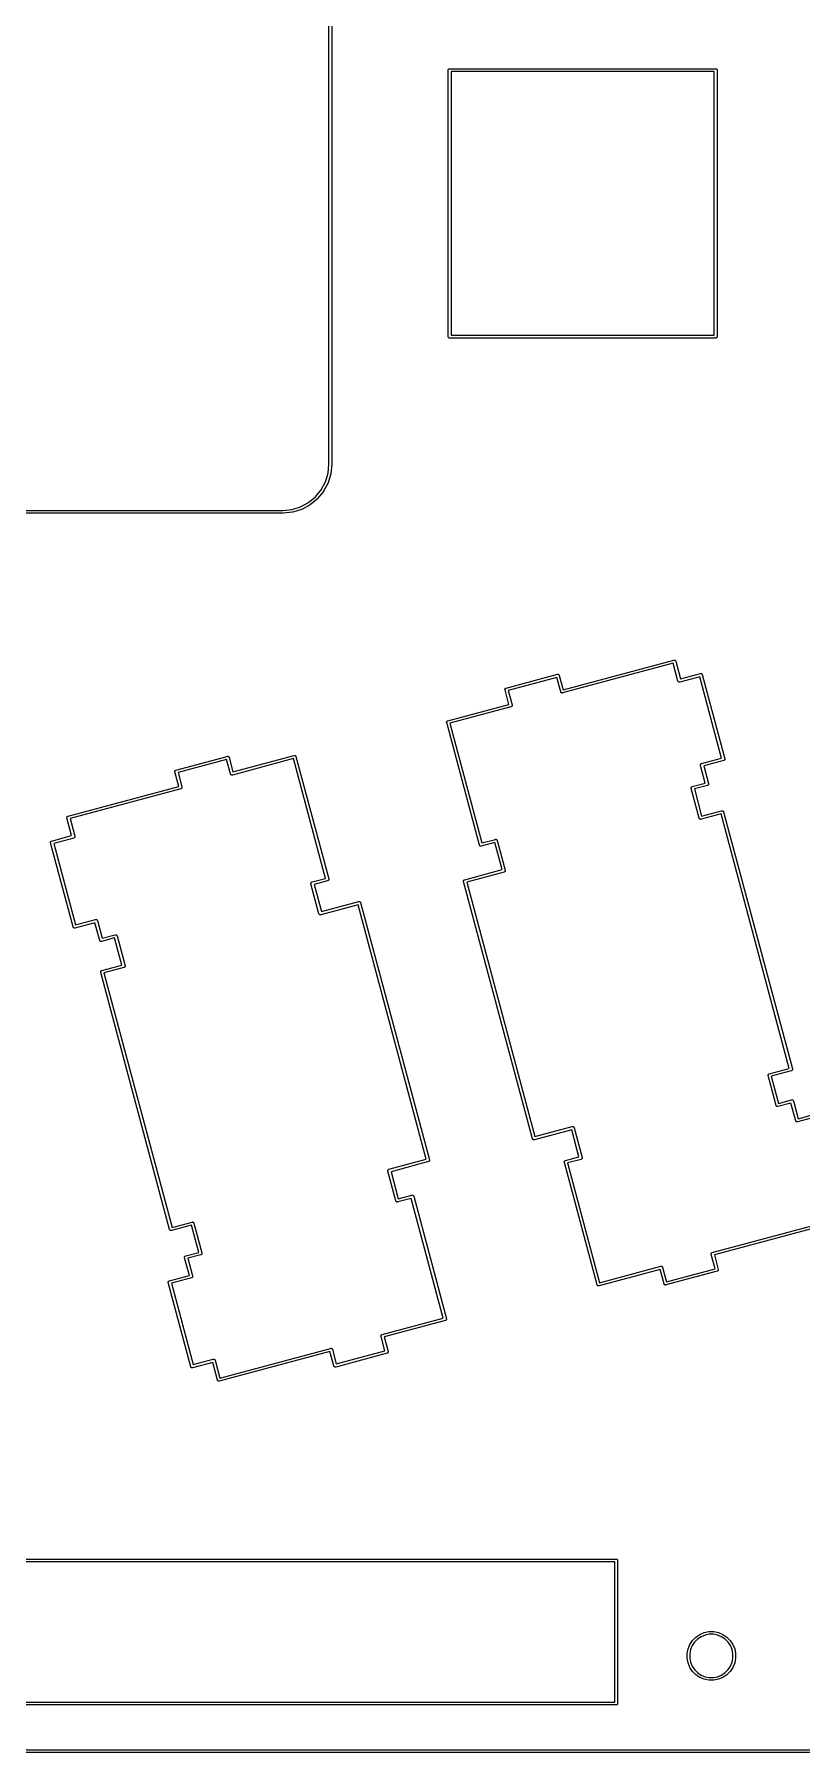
# Model space of a CAD drawing. Extents: x 22 to 393, y -205 to -25.
# Drawn here: x 207 to 247.2, y -205.1 to -115 of the extents above; entities that cross this region are included whole.
import ezdxf

# ---------------------------------------------------------------- set-up
doc = ezdxf.new("R2010")
doc.units = 0
doc.layers.add('BLACK', color=7, linetype='CONTINUOUS')

msp = doc.modelspace()

# ---------------------------------------------------------------- linework, layer by layer
at = {"layer": 'BLACK', "linetype": 'CONTINUOUS'}
for p, q in [((222.425, -137.496), (222.425, -97.5)), ((222.575, -97.6646), (222.575, -137.504)), ((228.682, -116.84), (228.684, -116.825)), ((228.683, -116.844), (228.682, -116.84)), ((228.683, -130.806), (228.683, -116.844)), ((228.684, -116.825), (228.688, -116.811)), ((228.688, -116.811), (228.695, -116.797)), ((228.695, -116.797), (228.705, -116.786)), ((228.705, -116.786), (228.716, -116.776)), ((228.716, -116.776), (228.729, -116.769)), ((228.729, -116.769), (228.744, -116.765)), ((228.744, -116.765), (228.755, -116.764)), ((228.755, -116.764), (228.759, -116.763)), ((228.759, -116.763), (228.762, -116.764)), ((228.762, -116.764), (242.725, -116.764)), ((228.835, -116.916), (228.835, -130.734)), ((242.653, -116.916), (228.835, -116.916)), ((242.653, -130.734), (242.653, -116.916)), ((242.725, -116.764), (242.729, -116.763)), ((242.729, -116.763), (242.732, -116.764)), ((242.732, -116.764), (242.744, -116.765)), ((242.744, -116.765), (242.758, -116.769)), ((242.758, -116.769), (242.771, -116.776)), ((242.771, -116.776), (242.783, -116.786)), ((242.783, -116.786), (242.792, -116.797)), ((242.792, -116.797), (242.799, -116.811)), ((242.799, -116.811), (242.804, -116.825)), ((242.804, -116.825), (242.805, -116.84)), ((242.805, -116.84), (242.805, -116.844)), ((242.805, -116.844), (242.805, -130.806)), ((228.682, -130.81), (228.683, -130.806)), ((228.684, -130.825), (228.682, -130.81)), ((228.688, -130.839), (228.684, -130.825)), ((228.695, -130.853), (228.688, -130.839)), ((228.705, -130.864), (228.695, -130.853)), ((228.716, -130.874), (228.705, -130.864)), ((228.729, -130.881), (228.716, -130.874)), ((228.744, -130.885), (228.729, -130.881)), ((228.759, -130.887), (228.744, -130.885)), ((228.762, -130.886), (228.759, -130.887)), ((242.725, -130.886), (228.762, -130.886)), ((228.835, -130.734), (242.653, -130.734)), ((242.729, -130.887), (242.725, -130.886)), ((242.732, -130.886), (242.729, -130.887)), ((242.744, -130.885), (242.732, -130.886)), ((242.758, -130.881), (242.744, -130.885)), ((242.771, -130.874), (242.758, -130.881)), ((242.783, -130.864), (242.771, -130.874)), ((242.792, -130.853), (242.783, -130.864)), ((242.799, -130.839), (242.792, -130.853)), ((242.804, -130.825), (242.799, -130.839)), ((242.805, -130.81), (242.804, -130.825)), ((242.805, -130.806), (242.805, -130.81)), ((222.378, -137.971), (222.425, -137.496)), ((222.575, -137.507), (222.527, -137.993)), ((222.575, -137.504), (222.575, -137.507)), ((222.575, -137.507), (222.575, -137.507)), ((222.02, -138.842), (222.242, -138.424)), ((222.378, -138.488), (222.149, -138.919)), ((222.242, -138.424), (222.378, -137.971)), ((222.38, -138.482), (222.378, -138.488)), ((222.383, -138.475), (222.38, -138.482)), ((222.524, -138.007), (222.383, -138.474)), ((222.383, -138.474), (222.383, -138.474)), ((222.383, -138.474), (222.383, -138.474)), ((222.383, -138.474), (222.383, -138.475)), ((222.526, -138.001), (222.524, -138.007)), ((222.527, -137.994), (222.526, -138.001)), ((222.527, -137.993), (222.527, -137.994)), ((220.94, -139.735), (221.356, -139.51)), ((221.434, -139.639), (221.004, -139.871)), ((221.356, -139.51), (221.72, -139.208)), ((221.439, -139.635), (221.434, -139.639)), ((221.445, -139.631), (221.439, -139.635)), ((221.446, -139.63), (221.445, -139.631)), ((221.822, -139.319), (221.446, -139.63)), ((221.72, -139.208), (222.02, -138.842)), ((221.827, -139.315), (221.822, -139.319)), ((221.831, -139.31), (221.827, -139.315)), ((221.832, -139.309), (221.831, -139.31)), ((222.14, -138.931), (221.832, -139.309)), ((221.832, -139.309), (221.832, -139.309)), ((221.832, -139.309), (221.832, -139.309)), ((222.144, -138.925), (222.14, -138.931)), ((222.148, -138.92), (222.144, -138.925)), ((222.149, -138.919), (222.148, -138.92)), ((222.149, -138.919), (222.149, -138.919)), ((222.149, -138.919), (222.149, -138.919)), ((220.004, -140.075), (184.996, -140.075)), ((185.004, -139.925), (220, -139.925)), ((220, -139.925), (220.013, -139.925)), ((220.018, -140.075), (220.004, -140.075)), ((220.004, -140.075), (220.004, -140.075)), ((220.013, -139.925), (220.488, -139.875)), ((220.021, -140.075), (220.018, -140.075)), ((220.024, -140.075), (220.021, -140.075)), ((220.025, -140.075), (220.024, -140.075)), ((220.511, -140.024), (220.025, -140.075)), ((220.488, -139.875), (220.94, -139.735)), ((220.517, -140.022), (220.511, -140.024)), ((220.524, -140.021), (220.517, -140.022)), ((220.525, -140.021), (220.524, -140.021)), ((220.991, -139.876), (220.525, -140.021)), ((220.525, -140.021), (220.525, -140.021)), ((220.997, -139.874), (220.991, -139.876)), ((221.004, -139.871), (220.997, -139.874)), ((221.004, -139.871), (221.004, -139.871)), ((234.719, -149.336), (240.53, -147.779)), ((240.53, -147.779), (240.533, -147.778)), ((240.533, -147.778), (240.545, -147.776)), ((240.545, -147.776), (240.548, -147.775)), ((240.548, -147.775), (240.548, -147.775)), ((240.548, -147.775), (240.563, -147.776)), ((240.563, -147.776), (240.578, -147.779)), ((240.578, -147.779), (240.591, -147.785)), ((240.591, -147.785), (240.603, -147.794)), ((231.726, -149.244), (234.418, -148.523)), ((234.418, -148.523), (234.421, -148.521)), ((234.421, -148.521), (234.433, -148.519)), ((234.433, -148.519), (234.436, -148.519)), ((234.436, -148.519), (234.436, -148.519)), ((234.436, -148.519), (234.451, -148.519)), ((234.451, -148.519), (234.466, -148.523)), ((234.466, -148.523), (234.479, -148.529)), ((234.479, -148.529), (234.492, -148.538)), ((234.492, -148.538), (234.502, -148.549)), ((234.502, -148.549), (234.51, -148.561)), ((234.51, -148.561), (234.514, -148.572)), ((234.514, -148.572), (234.514, -148.572)), ((234.514, -148.572), (234.515, -148.576)), ((234.515, -148.576), (234.516, -148.579)), ((234.516, -148.579), (234.719, -149.336)), ((240.499, -147.945), (234.688, -149.502)), ((240.748, -148.874), (240.499, -147.945)), ((240.603, -147.794), (240.614, -147.805)), ((240.614, -147.805), (240.622, -147.818)), ((240.622, -147.818), (240.626, -147.828)), ((240.626, -147.828), (240.626, -147.828)), ((240.626, -147.828), (240.627, -147.832)), ((240.627, -147.832), (240.628, -147.836)), ((240.628, -147.836), (240.876, -148.764)), ((241.897, -148.649), (240.846, -148.93)), ((240.876, -148.764), (241.928, -148.483)), ((243.041, -152.918), (241.897, -148.649)), ((241.928, -148.483), (241.931, -148.481)), ((241.931, -148.481), (241.943, -148.479)), ((241.943, -148.479), (241.946, -148.479)), ((241.946, -148.479), (241.946, -148.479)), ((241.946, -148.479), (241.961, -148.479)), ((241.961, -148.479), (241.976, -148.483)), ((241.976, -148.483), (241.989, -148.489)), ((241.989, -148.489), (242.002, -148.498)), ((242.002, -148.498), (242.012, -148.509)), ((242.012, -148.509), (242.02, -148.521)), ((242.02, -148.521), (242.024, -148.532)), ((242.024, -148.532), (242.024, -148.532)), ((242.024, -148.532), (242.025, -148.535)), ((242.025, -148.535), (242.026, -148.539)), ((242.026, -148.539), (243.207, -152.948)), ((231.666, -149.308), (231.67, -149.294)), ((231.666, -149.323), (231.666, -149.308)), ((231.668, -149.338), (231.666, -149.323)), ((231.67, -149.342), (231.668, -149.338)), ((231.67, -149.294), (231.676, -149.28)), ((231.873, -150.099), (231.67, -149.342)), ((231.676, -149.28), (231.685, -149.268)), ((231.685, -149.268), (231.696, -149.258)), ((231.696, -149.258), (231.709, -149.25)), ((231.709, -149.25), (231.719, -149.246)), ((231.719, -149.246), (231.723, -149.245)), ((231.723, -149.245), (231.726, -149.244)), ((234.387, -148.689), (231.836, -149.372)), ((231.836, -149.372), (232.039, -150.129)), ((234.59, -149.446), (234.387, -148.689)), ((234.591, -149.449), (234.59, -149.446)), ((234.592, -149.453), (234.591, -149.449)), ((234.596, -149.463), (234.592, -149.453)), ((234.592, -149.453), (234.592, -149.453)), ((234.604, -149.476), (234.596, -149.463)), ((234.614, -149.487), (234.604, -149.476)), ((234.619, -149.49), (234.614, -149.487)), ((234.626, -149.496), (234.619, -149.49)), ((234.634, -149.499), (234.626, -149.496)), ((234.64, -149.502), (234.634, -149.499)), ((234.644, -149.503), (234.64, -149.502)), ((234.655, -149.505), (234.644, -149.503)), ((234.67, -149.506), (234.655, -149.505)), ((234.681, -149.504), (234.67, -149.506)), ((234.685, -149.503), (234.681, -149.504)), ((234.681, -149.504), (234.681, -149.504)), ((234.688, -149.502), (234.685, -149.503)), ((240.749, -148.877), (240.748, -148.874)), ((240.75, -148.881), (240.749, -148.877)), ((240.754, -148.892), (240.75, -148.881)), ((240.75, -148.881), (240.75, -148.881)), ((240.762, -148.904), (240.754, -148.892)), ((240.772, -148.915), (240.762, -148.904)), ((240.784, -148.924), (240.772, -148.915)), ((240.798, -148.93), (240.784, -148.924)), ((240.813, -148.934), (240.798, -148.93)), ((240.828, -148.934), (240.813, -148.934)), ((240.842, -148.932), (240.828, -148.934)), ((240.846, -148.93), (240.842, -148.932)), ((228.662, -150.959), (231.873, -150.099)), ((231.982, -150.227), (228.772, -151.087)), ((231.986, -150.227), (231.982, -150.227)), ((231.989, -150.225), (231.986, -150.227)), ((232, -150.221), (231.989, -150.225)), ((231.989, -150.225), (231.989, -150.225)), ((232.013, -150.213), (232, -150.221)), ((232.023, -150.203), (232.013, -150.213)), ((232.032, -150.191), (232.023, -150.203)), ((232.038, -150.177), (232.032, -150.191)), ((232.042, -150.163), (232.038, -150.177)), ((232.039, -150.129), (232.04, -150.133)), ((232.04, -150.133), (232.042, -150.148)), ((232.042, -150.148), (232.042, -150.163)), ((228.602, -151.024), (228.606, -151.009)), ((228.602, -151.039), (228.602, -151.024)), ((228.604, -151.053), (228.602, -151.039)), ((228.606, -151.057), (228.604, -151.053)), ((228.606, -151.009), (228.612, -150.995)), ((230.326, -157.478), (228.606, -151.057)), ((228.612, -150.995), (228.621, -150.983)), ((228.621, -150.983), (228.632, -150.973)), ((228.632, -150.973), (228.644, -150.965)), ((228.644, -150.965), (228.655, -150.961)), ((228.655, -150.961), (228.658, -150.96)), ((228.658, -150.96), (228.662, -150.959)), ((228.772, -151.087), (230.455, -157.368)), ((214.394, -153.546), (217.085, -152.825)), ((217.055, -152.991), (214.503, -153.675)), ((217.258, -153.748), (217.055, -152.991)), ((217.085, -152.825), (217.089, -152.824)), ((217.089, -152.824), (217.101, -152.822)), ((217.101, -152.822), (217.104, -152.821)), ((217.104, -152.821), (217.104, -152.821)), ((217.104, -152.821), (217.119, -152.822)), ((217.119, -152.822), (217.133, -152.825)), ((217.133, -152.825), (217.147, -152.831)), ((217.147, -152.831), (217.159, -152.84)), ((217.159, -152.84), (217.169, -152.851)), ((217.169, -152.851), (217.177, -152.864)), ((217.177, -152.864), (217.181, -152.874)), ((217.181, -152.874), (217.181, -152.874)), ((217.181, -152.874), (217.183, -152.878)), ((217.183, -152.878), (217.183, -152.882)), ((217.183, -152.882), (217.386, -153.639)), ((220.566, -152.944), (217.355, -153.804)), ((217.386, -153.639), (220.596, -152.778)), ((222.249, -159.225), (220.566, -152.944)), ((220.596, -152.778), (220.6, -152.777)), ((220.6, -152.777), (220.612, -152.775)), ((220.612, -152.775), (220.615, -152.775)), ((220.615, -152.775), (220.615, -152.775)), ((220.615, -152.775), (220.63, -152.775)), ((220.63, -152.775), (220.644, -152.778)), ((220.644, -152.778), (220.658, -152.785)), ((220.658, -152.785), (220.67, -152.793)), ((220.67, -152.793), (220.68, -152.804)), ((220.68, -152.804), (220.688, -152.817)), ((220.688, -152.817), (220.694, -152.831)), ((220.694, -152.831), (220.694, -152.835)), ((220.694, -152.835), (222.415, -159.256)), ((241.99, -153.199), (243.041, -152.918)), ((243.151, -153.046), (242.099, -153.328)), ((243.154, -153.045), (243.151, -153.046)), ((243.158, -153.044), (243.154, -153.045)), ((243.168, -153.04), (243.158, -153.044)), ((243.158, -153.044), (243.158, -153.044)), ((243.181, -153.032), (243.168, -153.04)), ((243.192, -153.022), (243.181, -153.032)), ((243.201, -153.01), (243.192, -153.022)), ((243.207, -152.996), (243.201, -153.01)), ((243.201, -153.01), (243.201, -153.01)), ((243.207, -152.948), (243.208, -152.952)), ((243.21, -152.981), (243.207, -152.996)), ((243.208, -152.952), (243.209, -152.955)), ((243.209, -152.955), (243.209, -152.955)), ((243.209, -152.955), (243.211, -152.966)), ((243.211, -152.966), (243.21, -152.981)), ((214.333, -153.626), (214.334, -153.611)), ((214.336, -153.641), (214.333, -153.626)), ((214.334, -153.611), (214.337, -153.596)), ((214.337, -153.644), (214.336, -153.641)), ((214.337, -153.596), (214.344, -153.583)), ((214.54, -154.401), (214.337, -153.644)), ((214.344, -153.583), (214.352, -153.57)), ((214.352, -153.57), (214.363, -153.56)), ((214.363, -153.56), (214.376, -153.552)), ((214.376, -153.552), (214.386, -153.548)), ((214.386, -153.548), (214.39, -153.547)), ((214.39, -153.547), (214.394, -153.546)), ((214.503, -153.675), (214.706, -154.432)), ((217.258, -153.752), (217.258, -153.748)), ((217.259, -153.755), (217.258, -153.752)), ((217.263, -153.766), (217.259, -153.755)), ((217.259, -153.755), (217.259, -153.755)), ((217.271, -153.778), (217.263, -153.766)), ((217.282, -153.789), (217.271, -153.778)), ((217.286, -153.793), (217.282, -153.789)), ((217.294, -153.798), (217.286, -153.793)), ((217.301, -153.802), (217.294, -153.798)), ((217.308, -153.804), (217.301, -153.802)), ((217.311, -153.805), (217.308, -153.804)), ((217.322, -153.808), (217.311, -153.805)), ((217.337, -153.808), (217.322, -153.808)), ((217.348, -153.806), (217.337, -153.808)), ((217.352, -153.806), (217.348, -153.806)), ((217.348, -153.806), (217.348, -153.806)), ((217.355, -153.804), (217.352, -153.806)), ((241.929, -153.279), (241.93, -153.264)), ((241.932, -153.294), (241.929, -153.279)), ((241.93, -153.264), (241.933, -153.249)), ((241.933, -153.297), (241.932, -153.294)), ((241.933, -153.249), (241.94, -153.236)), ((242.182, -154.226), (241.933, -153.297)), ((241.94, -153.236), (241.948, -153.223)), ((241.948, -153.223), (241.959, -153.213)), ((241.959, -153.213), (241.972, -153.205)), ((241.972, -153.205), (241.982, -153.201)), ((241.982, -153.201), (241.986, -153.2)), ((241.986, -153.2), (241.99, -153.199)), ((242.099, -153.328), (242.348, -154.256)), ((208.729, -155.958), (214.54, -154.401)), ((214.649, -154.53), (208.838, -156.087)), ((214.653, -154.529), (214.649, -154.53)), ((214.657, -154.528), (214.653, -154.529)), ((214.667, -154.524), (214.657, -154.528)), ((214.657, -154.528), (214.657, -154.528)), ((214.68, -154.516), (214.667, -154.524)), ((214.691, -154.505), (214.68, -154.516)), ((214.7, -154.493), (214.691, -154.505)), ((214.706, -154.48), (214.7, -154.493)), ((214.706, -154.432), (214.707, -154.435)), ((214.709, -154.465), (214.706, -154.48)), ((214.707, -154.435), (214.71, -154.45)), ((214.71, -154.45), (214.709, -154.465)), ((241.438, -154.489), (241.439, -154.474)), ((241.441, -154.503), (241.438, -154.489)), ((241.439, -154.474), (241.442, -154.459)), ((241.442, -154.507), (241.441, -154.503)), ((241.442, -154.459), (241.449, -154.445)), ((241.861, -156.07), (241.442, -154.507)), ((241.449, -154.445), (241.457, -154.433)), ((241.457, -154.433), (241.468, -154.423)), ((241.468, -154.423), (241.481, -154.415)), ((241.481, -154.415), (241.491, -154.411)), ((241.491, -154.411), (241.495, -154.41)), ((241.495, -154.41), (241.499, -154.409)), ((241.499, -154.409), (242.182, -154.226)), ((242.292, -154.354), (241.608, -154.537)), ((241.608, -154.537), (241.989, -155.96)), ((242.295, -154.354), (242.292, -154.354)), ((242.299, -154.352), (242.295, -154.354)), ((242.309, -154.348), (242.299, -154.352)), ((242.299, -154.352), (242.299, -154.352)), ((242.322, -154.341), (242.309, -154.348)), ((242.333, -154.33), (242.322, -154.341)), ((242.342, -154.318), (242.333, -154.33)), ((242.348, -154.304), (242.342, -154.318)), ((242.348, -154.256), (242.349, -154.26)), ((242.351, -154.29), (242.348, -154.304)), ((242.349, -154.26), (242.352, -154.275)), ((242.352, -154.275), (242.351, -154.29)), ((243.01, -155.845), (241.959, -156.126)), ((241.989, -155.96), (243.041, -155.679)), ((246.587, -169.192), (243.01, -155.845)), ((243.041, -155.679), (243.044, -155.677)), ((243.044, -155.677), (243.056, -155.675)), ((243.056, -155.675), (243.059, -155.675)), ((243.059, -155.675), (243.059, -155.675)), ((243.059, -155.675), (243.074, -155.675)), ((243.074, -155.675), (243.089, -155.679)), ((243.089, -155.679), (243.102, -155.685)), ((243.102, -155.685), (243.115, -155.694)), ((243.115, -155.694), (243.125, -155.705)), ((243.125, -155.705), (243.133, -155.718)), ((243.133, -155.718), (243.137, -155.728)), ((243.137, -155.728), (243.137, -155.728)), ((243.137, -155.728), (243.138, -155.732)), ((243.138, -155.732), (243.139, -155.735)), ((243.139, -155.735), (246.752, -169.222)), ((208.669, -156.023), (208.673, -156.008)), ((208.669, -156.038), (208.669, -156.023)), ((208.671, -156.053), (208.669, -156.038)), ((208.672, -156.056), (208.671, -156.053)), ((208.921, -156.985), (208.672, -156.056)), ((208.673, -156.008), (208.679, -155.994)), ((208.679, -155.994), (208.687, -155.982)), ((208.687, -155.982), (208.698, -155.972)), ((208.698, -155.972), (208.711, -155.964)), ((208.711, -155.964), (208.721, -155.96)), ((208.721, -155.96), (208.725, -155.959)), ((208.725, -155.959), (208.729, -155.958)), ((208.838, -156.087), (209.087, -157.015)), ((241.862, -156.074), (241.861, -156.07)), ((241.863, -156.077), (241.862, -156.074)), ((241.867, -156.088), (241.863, -156.077)), ((241.863, -156.077), (241.863, -156.077)), ((241.875, -156.1), (241.867, -156.088)), ((241.885, -156.111), (241.875, -156.1)), ((241.897, -156.12), (241.885, -156.111)), ((241.911, -156.126), (241.897, -156.12)), ((241.926, -156.13), (241.911, -156.126)), ((241.941, -156.13), (241.926, -156.13)), ((241.955, -156.128), (241.941, -156.13)), ((241.959, -156.126), (241.955, -156.128)), ((207.81, -157.331), (207.813, -157.316)), ((207.81, -157.346), (207.81, -157.331)), ((207.812, -157.361), (207.81, -157.346)), ((207.813, -157.364), (207.812, -157.361)), ((207.813, -157.316), (207.82, -157.303)), ((208.995, -161.773), (207.813, -157.364)), ((207.82, -157.303), (207.828, -157.291)), ((207.828, -157.291), (207.839, -157.28)), ((207.839, -157.28), (207.852, -157.272)), ((207.852, -157.272), (207.862, -157.269)), ((207.862, -157.269), (207.866, -157.267)), ((207.866, -157.267), (207.87, -157.266)), ((207.87, -157.266), (208.921, -156.985)), ((209.031, -157.113), (207.979, -157.395)), ((207.979, -157.395), (209.123, -161.664)), ((209.034, -157.113), (209.031, -157.113)), ((209.038, -157.111), (209.034, -157.113)), ((209.048, -157.107), (209.038, -157.111)), ((209.038, -157.111), (209.038, -157.111)), ((209.061, -157.099), (209.048, -157.107)), ((209.072, -157.089), (209.061, -157.099)), ((209.081, -157.077), (209.072, -157.089)), ((209.072, -157.089), (209.072, -157.089)), ((209.087, -157.063), (209.081, -157.077)), ((209.087, -157.015), (209.089, -157.019)), ((209.09, -157.049), (209.087, -157.063)), ((209.089, -157.019), (209.089, -157.023)), ((209.089, -157.023), (209.089, -157.023)), ((209.089, -157.023), (209.091, -157.034)), ((209.091, -157.034), (209.09, -157.049)), ((230.327, -157.481), (230.326, -157.478)), ((230.328, -157.485), (230.327, -157.481)), ((230.332, -157.495), (230.328, -157.485)), ((230.328, -157.485), (230.328, -157.485)), ((230.34, -157.508), (230.332, -157.495)), ((230.35, -157.519), (230.34, -157.508)), ((230.362, -157.528), (230.35, -157.519)), ((230.376, -157.534), (230.362, -157.528)), ((230.391, -157.538), (230.376, -157.534)), ((230.406, -157.538), (230.391, -157.538)), ((230.42, -157.536), (230.406, -157.538)), ((230.424, -157.534), (230.42, -157.536)), ((231.132, -157.345), (230.424, -157.534)), ((230.455, -157.368), (231.162, -157.179)), ((231.513, -158.768), (231.132, -157.345)), ((231.162, -157.179), (231.166, -157.177)), ((231.166, -157.177), (231.178, -157.175)), ((231.178, -157.175), (231.181, -157.175)), ((231.181, -157.175), (231.181, -157.175)), ((231.181, -157.175), (231.196, -157.175)), ((231.196, -157.175), (231.21, -157.179)), ((231.21, -157.179), (231.224, -157.185)), ((231.224, -157.185), (231.236, -157.194)), ((231.236, -157.194), (231.247, -157.205)), ((231.247, -157.205), (231.254, -157.217)), ((231.254, -157.217), (231.258, -157.228)), ((231.258, -157.228), (231.258, -157.228)), ((231.258, -157.228), (231.26, -157.231)), ((231.26, -157.231), (231.26, -157.235)), ((231.26, -157.235), (231.679, -158.798)), ((221.481, -159.479), (221.485, -159.465)), ((221.481, -159.494), (221.481, -159.479)), ((221.483, -159.509), (221.481, -159.494)), ((221.485, -159.465), (221.491, -159.451)), ((221.491, -159.451), (221.499, -159.439)), ((221.499, -159.439), (221.51, -159.429)), ((221.51, -159.429), (221.523, -159.421)), ((221.523, -159.421), (221.533, -159.417)), ((221.533, -159.417), (221.537, -159.415)), ((221.537, -159.415), (221.541, -159.415)), ((221.541, -159.415), (222.249, -159.225)), ((222.358, -159.354), (221.65, -159.543)), ((222.362, -159.353), (222.358, -159.354)), ((222.365, -159.352), (222.362, -159.353)), ((222.376, -159.348), (222.365, -159.352)), ((222.365, -159.352), (222.365, -159.352)), ((222.389, -159.34), (222.376, -159.348)), ((222.4, -159.329), (222.389, -159.34)), ((222.408, -159.317), (222.4, -159.329)), ((222.4, -159.329), (222.4, -159.329)), ((222.413, -159.306), (222.408, -159.317)), ((222.415, -159.304), (222.413, -159.306)), ((222.415, -159.256), (222.416, -159.259)), ((222.416, -159.297), (222.415, -159.304)), ((222.416, -159.259), (222.417, -159.263)), ((222.418, -159.289), (222.416, -159.297)), ((222.417, -159.263), (222.417, -159.263)), ((222.417, -159.263), (222.419, -159.274)), ((222.419, -159.274), (222.418, -159.289)), ((229.494, -159.357), (229.498, -159.342)), ((229.494, -159.372), (229.494, -159.357)), ((229.496, -159.387), (229.494, -159.372)), ((229.498, -159.39), (229.496, -159.387)), ((229.498, -159.342), (229.504, -159.329)), ((233.111, -172.877), (229.498, -159.39)), ((229.504, -159.329), (229.513, -159.317)), ((229.513, -159.317), (229.524, -159.306)), ((229.524, -159.306), (229.536, -159.298)), ((229.536, -159.298), (229.546, -159.295)), ((229.546, -159.295), (229.55, -159.293)), ((229.55, -159.293), (229.554, -159.293)), ((229.554, -159.293), (231.513, -158.768)), ((231.623, -158.896), (229.663, -159.421)), ((229.663, -159.421), (233.24, -172.768)), ((231.626, -158.895), (231.623, -158.896)), ((231.63, -158.894), (231.626, -158.895)), ((231.64, -158.89), (231.63, -158.894)), ((231.63, -158.894), (231.63, -158.894)), ((231.653, -158.882), (231.64, -158.89)), ((231.664, -158.872), (231.653, -158.882)), ((231.673, -158.86), (231.664, -158.872)), ((231.679, -158.846), (231.673, -158.86)), ((231.679, -158.798), (231.68, -158.802)), ((231.682, -158.831), (231.679, -158.846)), ((231.68, -158.802), (231.683, -158.816)), ((231.683, -158.816), (231.682, -158.831)), ((221.484, -159.513), (221.483, -159.509)), ((221.903, -161.076), (221.484, -159.513)), ((221.65, -159.543), (222.032, -160.966)), ((221.904, -161.079), (221.903, -161.076)), ((221.905, -161.083), (221.904, -161.079)), ((221.909, -161.093), (221.905, -161.083)), ((221.905, -161.083), (221.905, -161.083)), ((221.917, -161.106), (221.909, -161.093)), ((221.927, -161.117), (221.917, -161.106)), ((221.939, -161.126), (221.927, -161.117)), ((221.953, -161.132), (221.939, -161.126)), ((221.968, -161.135), (221.953, -161.132)), ((221.983, -161.136), (221.968, -161.135)), ((221.998, -161.134), (221.983, -161.136)), ((222.001, -161.132), (221.998, -161.134)), ((223.96, -160.607), (222.001, -161.132)), ((222.032, -160.966), (223.991, -160.441)), ((227.537, -173.954), (223.96, -160.607)), ((223.991, -160.441), (223.994, -160.44)), ((223.994, -160.44), (224.006, -160.438)), ((224.006, -160.438), (224.009, -160.438)), ((224.009, -160.438), (224.009, -160.438)), ((224.009, -160.438), (224.024, -160.438)), ((224.024, -160.438), (224.039, -160.441)), ((224.039, -160.441), (224.052, -160.448)), ((224.052, -160.448), (224.065, -160.456)), ((224.065, -160.456), (224.075, -160.467)), ((224.075, -160.467), (224.083, -160.48)), ((224.083, -160.48), (224.087, -160.491)), ((224.087, -160.491), (224.087, -160.491)), ((224.087, -160.491), (224.088, -160.494)), ((224.088, -160.494), (224.089, -160.498)), ((224.089, -160.498), (227.702, -173.985)), ((208.995, -161.777), (208.995, -161.773)), ((208.997, -161.781), (208.995, -161.777)), ((209.001, -161.791), (208.997, -161.781)), ((208.997, -161.781), (208.997, -161.781)), ((209.009, -161.804), (209.001, -161.791)), ((209.019, -161.815), (209.009, -161.804)), ((209.028, -161.821), (209.019, -161.815)), ((209.031, -161.824), (209.028, -161.821)), ((209.039, -161.827), (209.031, -161.824)), ((209.045, -161.83), (209.039, -161.827)), ((209.059, -161.833), (209.045, -161.83)), ((209.074, -161.834), (209.059, -161.833)), ((209.085, -161.832), (209.074, -161.834)), ((209.089, -161.831), (209.085, -161.832)), ((209.085, -161.832), (209.085, -161.832)), ((209.093, -161.83), (209.089, -161.831)), ((210.144, -161.548), (209.093, -161.83)), ((209.123, -161.664), (210.175, -161.382)), ((210.393, -162.477), (210.144, -161.548)), ((210.175, -161.382), (210.178, -161.381)), ((210.178, -161.381), (210.182, -161.38)), ((210.182, -161.38), (210.193, -161.378)), ((210.182, -161.38), (210.182, -161.38)), ((210.193, -161.378), (210.193, -161.378)), ((210.193, -161.378), (210.208, -161.379)), ((210.208, -161.379), (210.223, -161.382)), ((210.223, -161.382), (210.236, -161.389)), ((210.236, -161.389), (210.248, -161.397)), ((210.248, -161.397), (210.259, -161.408)), ((210.259, -161.408), (210.267, -161.421)), ((210.267, -161.421), (210.271, -161.432)), ((210.271, -161.432), (210.271, -161.432)), ((210.271, -161.432), (210.272, -161.435)), ((210.272, -161.435), (210.272, -161.439)), ((210.272, -161.439), (210.521, -162.367)), ((210.521, -162.367), (211.205, -162.184)), ((211.205, -162.184), (211.208, -162.183)), ((211.208, -162.183), (211.22, -162.181)), ((211.22, -162.181), (211.223, -162.181)), ((211.223, -162.181), (211.223, -162.181)), ((211.223, -162.181), (211.238, -162.181)), ((211.238, -162.181), (211.253, -162.184)), ((211.253, -162.184), (211.266, -162.191)), ((211.266, -162.191), (211.278, -162.199)), ((211.278, -162.199), (211.289, -162.21)), ((210.393, -162.481), (210.393, -162.477)), ((210.395, -162.484), (210.393, -162.481)), ((210.399, -162.495), (210.395, -162.484)), ((210.395, -162.484), (210.395, -162.484)), ((210.407, -162.507), (210.399, -162.495)), ((210.417, -162.518), (210.407, -162.507)), ((210.429, -162.527), (210.417, -162.518)), ((210.443, -162.533), (210.429, -162.527)), ((210.457, -162.537), (210.443, -162.533)), ((210.472, -162.537), (210.457, -162.537)), ((210.484, -162.535), (210.472, -162.537)), ((210.487, -162.535), (210.484, -162.535)), ((210.484, -162.535), (210.484, -162.535)), ((210.491, -162.533), (210.487, -162.535)), ((211.174, -162.35), (210.491, -162.533)), ((211.555, -163.773), (211.174, -162.35)), ((211.289, -162.21), (211.297, -162.223)), ((211.297, -162.223), (211.302, -162.237)), ((211.302, -162.237), (211.303, -162.241)), ((211.303, -162.241), (211.721, -163.804)), ((210.504, -164.055), (211.555, -163.773)), ((211.665, -163.902), (210.613, -164.183)), ((211.669, -163.901), (211.665, -163.902)), ((211.672, -163.9), (211.669, -163.901)), ((211.683, -163.896), (211.672, -163.9)), ((211.672, -163.9), (211.672, -163.9)), ((211.695, -163.888), (211.683, -163.896)), ((211.706, -163.878), (211.695, -163.888)), ((211.715, -163.865), (211.706, -163.878)), ((211.721, -163.852), (211.715, -163.865)), ((211.715, -163.865), (211.715, -163.865)), ((211.721, -163.804), (211.723, -163.807)), ((211.725, -163.837), (211.721, -163.852)), ((211.723, -163.807), (211.723, -163.811)), ((211.723, -163.811), (211.723, -163.811)), ((211.723, -163.811), (211.725, -163.822)), ((211.725, -163.822), (211.725, -163.837)), ((210.444, -164.12), (210.448, -164.105)), ((210.444, -164.135), (210.444, -164.12)), ((210.446, -164.149), (210.444, -164.135)), ((210.448, -164.153), (210.446, -164.149)), ((210.448, -164.105), (210.454, -164.091)), ((214.061, -177.64), (210.448, -164.153)), ((210.454, -164.091), (210.463, -164.079)), ((210.463, -164.079), (210.474, -164.069)), ((210.474, -164.069), (210.486, -164.061)), ((210.486, -164.061), (210.496, -164.057)), ((210.496, -164.057), (210.5, -164.056)), ((210.5, -164.056), (210.504, -164.055)), ((210.613, -164.183), (214.19, -177.53)), ((245.535, -169.473), (246.587, -169.192)), ((246.696, -169.32), (245.645, -169.602)), ((246.7, -169.319), (246.696, -169.32)), ((246.703, -169.318), (246.7, -169.319)), ((246.714, -169.314), (246.703, -169.318)), ((246.703, -169.318), (246.703, -169.318)), ((246.726, -169.306), (246.714, -169.314)), ((246.737, -169.296), (246.726, -169.306)), ((246.746, -169.284), (246.737, -169.296)), ((246.752, -169.27), (246.746, -169.284)), ((246.752, -169.222), (246.754, -169.226)), ((246.756, -169.255), (246.752, -169.27)), ((246.754, -169.226), (246.756, -169.24)), ((246.756, -169.24), (246.756, -169.255)), ((245.475, -169.538), (245.479, -169.523)), ((245.475, -169.553), (245.475, -169.538)), ((245.477, -169.568), (245.475, -169.553)), ((245.479, -169.571), (245.477, -169.568)), ((245.479, -169.523), (245.485, -169.51)), ((245.897, -171.134), (245.479, -169.571)), ((245.485, -169.51), (245.494, -169.497)), ((245.494, -169.497), (245.505, -169.487)), ((245.505, -169.487), (245.517, -169.479)), ((245.517, -169.479), (245.528, -169.475)), ((245.528, -169.475), (245.531, -169.474)), ((245.531, -169.474), (245.535, -169.473)), ((245.645, -169.602), (246.026, -171.025)), ((245.898, -171.138), (245.897, -171.134)), ((245.899, -171.141), (245.898, -171.138)), ((245.903, -171.152), (245.899, -171.141)), ((245.899, -171.141), (245.899, -171.141)), ((245.911, -171.165), (245.903, -171.152)), ((245.922, -171.176), (245.911, -171.165)), ((245.934, -171.184), (245.922, -171.176)), ((245.947, -171.191), (245.934, -171.184)), ((245.962, -171.194), (245.947, -171.191)), ((245.977, -171.194), (245.962, -171.194)), ((245.992, -171.192), (245.977, -171.194)), ((245.995, -171.191), (245.992, -171.192)), ((246.679, -171.008), (245.995, -171.191)), ((246.026, -171.025), (246.709, -170.842)), ((246.928, -171.936), (246.679, -171.008)), ((246.709, -170.842), (246.713, -170.84)), ((246.713, -170.84), (246.716, -170.84)), ((246.716, -170.84), (246.728, -170.838)), ((246.716, -170.84), (246.716, -170.84)), ((246.728, -170.838), (246.728, -170.838)), ((246.728, -170.838), (246.743, -170.838)), ((246.743, -170.838), (246.757, -170.842)), ((246.757, -170.842), (246.771, -170.848)), ((246.771, -170.848), (246.783, -170.857)), ((246.783, -170.857), (246.793, -170.868)), ((246.793, -170.868), (246.801, -170.88)), ((246.801, -170.88), (246.807, -170.894)), ((246.807, -170.894), (246.807, -170.898)), ((246.807, -170.898), (247.056, -171.827)), ((246.928, -171.94), (246.928, -171.936)), ((246.929, -171.943), (246.928, -171.94)), ((246.933, -171.954), (246.929, -171.943)), ((246.929, -171.943), (246.929, -171.943)), ((246.941, -171.967), (246.933, -171.954)), ((246.952, -171.978), (246.941, -171.967)), ((246.964, -171.986), (246.952, -171.978)), ((246.977, -171.993), (246.964, -171.986)), ((246.992, -171.996), (246.977, -171.993)), ((247.007, -171.997), (246.992, -171.996)), ((247.018, -171.995), (247.007, -171.997)), ((247.022, -171.994), (247.018, -171.995)), ((247.018, -171.995), (247.018, -171.995)), ((247.025, -171.993), (247.022, -171.994)), ((248.077, -171.711), (247.025, -171.993)), ((247.056, -171.827), (248.107, -171.545)), ((233.112, -172.881), (233.111, -172.877)), ((233.113, -172.884), (233.112, -172.881)), ((233.117, -172.895), (233.113, -172.884)), ((233.113, -172.884), (233.113, -172.884)), ((233.125, -172.908), (233.117, -172.895)), ((233.135, -172.919), (233.125, -172.908)), ((233.14, -172.922), (233.135, -172.919)), ((233.148, -172.927), (233.14, -172.922)), ((233.155, -172.931), (233.148, -172.927)), ((233.161, -172.934), (233.155, -172.931)), ((233.176, -172.937), (233.161, -172.934)), ((233.191, -172.937), (233.176, -172.937)), ((233.202, -172.936), (233.191, -172.937)), ((233.206, -172.935), (233.202, -172.936)), ((233.202, -172.936), (233.202, -172.936)), ((233.209, -172.934), (233.206, -172.935)), ((235.168, -172.409), (233.209, -172.934)), ((233.24, -172.768), (235.199, -172.243)), ((235.55, -173.832), (235.168, -172.409)), ((235.199, -172.243), (235.202, -172.241)), ((235.202, -172.241), (235.214, -172.24)), ((235.214, -172.24), (235.217, -172.239)), ((235.217, -172.239), (235.217, -172.239)), ((235.217, -172.239), (235.232, -172.24)), ((235.232, -172.24), (235.247, -172.243)), ((235.247, -172.243), (235.261, -172.249)), ((235.261, -172.249), (235.273, -172.258)), ((235.273, -172.258), (235.283, -172.269)), ((235.283, -172.269), (235.291, -172.282)), ((235.291, -172.282), (235.295, -172.292)), ((235.295, -172.292), (235.295, -172.292)), ((235.295, -172.292), (235.296, -172.296)), ((235.296, -172.296), (235.297, -172.299)), ((235.297, -172.299), (235.716, -173.862)), ((234.842, -174.021), (235.55, -173.832)), ((235.715, -173.91), (235.709, -173.924)), ((235.719, -173.896), (235.715, -173.91)), ((235.716, -173.862), (235.717, -173.866)), ((235.717, -173.866), (235.718, -173.87)), ((235.718, -173.87), (235.718, -173.87)), ((235.718, -173.87), (235.719, -173.881)), ((235.719, -173.881), (235.719, -173.896)), ((225.517, -174.559), (225.518, -174.544)), ((225.52, -174.573), (225.517, -174.559)), ((225.518, -174.544), (225.521, -174.529)), ((225.521, -174.577), (225.52, -174.573)), ((225.521, -174.529), (225.527, -174.515)), ((225.94, -176.14), (225.521, -174.577)), ((225.527, -174.515), (225.536, -174.503)), ((225.536, -174.503), (225.547, -174.493)), ((225.547, -174.493), (225.56, -174.485)), ((225.56, -174.485), (225.57, -174.481)), ((225.57, -174.481), (225.574, -174.48)), ((225.574, -174.48), (225.577, -174.479)), ((225.577, -174.479), (227.537, -173.954)), ((227.646, -174.082), (225.687, -174.607)), ((225.687, -174.607), (226.068, -176.03)), ((227.65, -174.082), (227.646, -174.082)), ((227.653, -174.081), (227.65, -174.082)), ((227.664, -174.077), (227.653, -174.081)), ((227.653, -174.081), (227.653, -174.081)), ((227.676, -174.069), (227.664, -174.077)), ((227.687, -174.058), (227.676, -174.069)), ((227.696, -174.046), (227.687, -174.058)), ((227.702, -174.033), (227.696, -174.046)), ((227.702, -173.985), (227.704, -173.988)), ((227.706, -174.018), (227.702, -174.033)), ((227.704, -173.988), (227.706, -174.003)), ((227.706, -174.003), (227.706, -174.018)), ((234.781, -174.101), (234.782, -174.086)), ((234.784, -174.116), (234.781, -174.101)), ((234.782, -174.086), (234.785, -174.071)), ((234.785, -174.119), (234.784, -174.116)), ((234.785, -174.071), (234.792, -174.058)), ((236.506, -180.54), (234.785, -174.119)), ((234.792, -174.058), (234.8, -174.046)), ((234.8, -174.046), (234.811, -174.035)), ((234.811, -174.035), (234.824, -174.027)), ((234.824, -174.027), (234.834, -174.024)), ((234.834, -174.024), (234.838, -174.022)), ((234.838, -174.022), (234.842, -174.021)), ((235.659, -173.96), (234.951, -174.15)), ((234.951, -174.15), (236.634, -180.431)), ((235.663, -173.96), (235.659, -173.96)), ((235.666, -173.958), (235.663, -173.96)), ((235.677, -173.954), (235.666, -173.958)), ((235.666, -173.958), (235.666, -173.958)), ((235.69, -173.946), (235.677, -173.954)), ((235.701, -173.936), (235.69, -173.946)), ((235.709, -173.924), (235.701, -173.936)), ((235.709, -173.924), (235.709, -173.924)), ((225.94, -176.144), (225.94, -176.14)), ((225.942, -176.147), (225.94, -176.144)), ((225.946, -176.158), (225.942, -176.147)), ((225.942, -176.147), (225.942, -176.147)), ((225.953, -176.17), (225.946, -176.158)), ((225.964, -176.181), (225.953, -176.17)), ((225.976, -176.19), (225.964, -176.181)), ((225.99, -176.196), (225.976, -176.19)), ((226.004, -176.2), (225.99, -176.196)), ((226.019, -176.2), (226.004, -176.2)), ((226.034, -176.198), (226.019, -176.2)), ((226.038, -176.196), (226.034, -176.198)), ((226.745, -176.007), (226.038, -176.196)), ((226.068, -176.03), (226.776, -175.841)), ((228.428, -182.288), (226.745, -176.007)), ((226.776, -175.841), (226.78, -175.839)), ((226.78, -175.839), (226.792, -175.837)), ((226.792, -175.837), (226.794, -175.837)), ((226.794, -175.837), (226.794, -175.837)), ((226.794, -175.837), (226.809, -175.837)), ((226.809, -175.837), (226.824, -175.841)), ((226.824, -175.841), (226.838, -175.847)), ((226.838, -175.847), (226.85, -175.856)), ((226.85, -175.856), (226.86, -175.867)), ((226.86, -175.867), (226.868, -175.88)), ((226.868, -175.88), (226.872, -175.89)), ((226.872, -175.89), (226.872, -175.89)), ((226.872, -175.89), (226.873, -175.894)), ((226.873, -175.894), (226.874, -175.897)), ((226.874, -175.897), (228.594, -182.318)), ((215.211, -177.415), (214.159, -177.696)), ((214.19, -177.53), (215.241, -177.249)), ((215.592, -178.838), (215.211, -177.415)), ((215.241, -177.249), (215.245, -177.247)), ((215.245, -177.247), (215.257, -177.245)), ((215.257, -177.245), (215.259, -177.245)), ((215.259, -177.245), (215.259, -177.245)), ((215.259, -177.245), (215.274, -177.245)), ((215.274, -177.245), (215.289, -177.249)), ((215.289, -177.249), (215.303, -177.255)), ((215.303, -177.255), (215.315, -177.264)), ((215.315, -177.264), (215.325, -177.275)), ((215.325, -177.275), (215.333, -177.287)), ((215.333, -177.287), (215.337, -177.298)), ((215.337, -177.298), (215.337, -177.298)), ((215.337, -177.298), (215.338, -177.301)), ((215.338, -177.301), (215.339, -177.305)), ((215.339, -177.305), (215.758, -178.868)), ((242.551, -178.845), (248.362, -177.288)), ((248.471, -177.417), (242.66, -178.974)), ((214.062, -177.643), (214.061, -177.64)), ((214.063, -177.647), (214.062, -177.643)), ((214.067, -177.657), (214.063, -177.647)), ((214.063, -177.647), (214.063, -177.647)), ((214.075, -177.67), (214.067, -177.657)), ((214.085, -177.681), (214.075, -177.67)), ((214.09, -177.684), (214.085, -177.681)), ((214.098, -177.69), (214.09, -177.684)), ((214.105, -177.693), (214.098, -177.69)), ((214.111, -177.696), (214.105, -177.693)), ((214.126, -177.7), (214.111, -177.696)), ((214.141, -177.7), (214.126, -177.7)), ((214.152, -177.698), (214.141, -177.7)), ((214.156, -177.698), (214.152, -177.698)), ((214.152, -177.698), (214.152, -177.698)), ((214.159, -177.696), (214.156, -177.698)), ((214.848, -179.1), (214.849, -179.085)), ((214.851, -179.115), (214.848, -179.1)), ((214.849, -179.085), (214.852, -179.071)), ((214.852, -179.119), (214.851, -179.115)), ((214.852, -179.071), (214.858, -179.057)), ((215.101, -180.047), (214.852, -179.119)), ((214.858, -179.057), (214.867, -179.045)), ((214.867, -179.045), (214.878, -179.034)), ((214.878, -179.034), (214.891, -179.027)), ((214.891, -179.027), (214.901, -179.023)), ((214.901, -179.023), (214.905, -179.021)), ((214.905, -179.021), (214.909, -179.021)), ((214.909, -179.021), (215.592, -178.838)), ((215.701, -178.966), (215.018, -179.149)), ((215.018, -179.149), (215.267, -180.078)), ((215.705, -178.965), (215.701, -178.966)), ((215.709, -178.964), (215.705, -178.965)), ((215.719, -178.96), (215.709, -178.964)), ((215.709, -178.964), (215.709, -178.964)), ((215.732, -178.952), (215.719, -178.96)), ((215.743, -178.942), (215.732, -178.952)), ((215.751, -178.93), (215.743, -178.942)), ((215.758, -178.916), (215.751, -178.93)), ((215.758, -178.868), (215.759, -178.872)), ((215.761, -178.901), (215.758, -178.916)), ((215.759, -178.872), (215.762, -178.886)), ((215.762, -178.886), (215.761, -178.901)), ((242.49, -178.925), (242.491, -178.91)), ((242.493, -178.94), (242.49, -178.925)), ((242.491, -178.91), (242.494, -178.895)), ((242.494, -178.943), (242.493, -178.94)), ((242.494, -178.895), (242.5, -178.882)), ((242.697, -179.7), (242.494, -178.943)), ((242.5, -178.882), (242.509, -178.87)), ((242.509, -178.87), (242.52, -178.859)), ((242.52, -178.859), (242.533, -178.851)), ((242.533, -178.851), (242.543, -178.848)), ((242.543, -178.848), (242.547, -178.846)), ((242.547, -178.846), (242.551, -178.845)), ((242.66, -178.974), (242.863, -179.731)), ((214.049, -180.329), (215.101, -180.047)), ((215.21, -180.176), (214.159, -180.457)), ((215.214, -180.175), (215.21, -180.176)), ((215.217, -180.174), (215.214, -180.175)), ((215.228, -180.17), (215.217, -180.174)), ((215.217, -180.174), (215.217, -180.174)), ((215.241, -180.162), (215.228, -180.17)), ((215.252, -180.152), (215.241, -180.162)), ((215.26, -180.139), (215.252, -180.152)), ((215.252, -180.152), (215.252, -180.152)), ((215.267, -180.126), (215.26, -180.139)), ((215.267, -180.078), (215.268, -180.081)), ((215.27, -180.111), (215.267, -180.126)), ((215.268, -180.081), (215.269, -180.085)), ((215.269, -180.085), (215.269, -180.085)), ((215.269, -180.085), (215.271, -180.096)), ((215.271, -180.096), (215.27, -180.111)), ((239.814, -179.736), (236.604, -180.597)), ((236.634, -180.431), (239.845, -179.571)), ((240.017, -180.493), (239.814, -179.736)), ((239.845, -179.571), (239.848, -179.569)), ((239.848, -179.569), (239.86, -179.567)), ((239.86, -179.567), (239.863, -179.567)), ((239.863, -179.567), (239.863, -179.567)), ((239.863, -179.567), (239.878, -179.567)), ((239.878, -179.567), (239.892, -179.571)), ((239.892, -179.571), (239.906, -179.577)), ((239.906, -179.577), (239.918, -179.586)), ((239.918, -179.586), (239.929, -179.597)), ((239.929, -179.597), (239.937, -179.609)), ((239.937, -179.609), (239.942, -179.623)), ((239.942, -179.623), (239.942, -179.627)), ((239.942, -179.627), (240.145, -180.384)), ((242.806, -179.829), (240.115, -180.55)), ((240.145, -180.384), (242.697, -179.7)), ((242.81, -179.828), (242.806, -179.829)), ((242.813, -179.827), (242.81, -179.828)), ((242.814, -179.827), (242.813, -179.827)), ((242.824, -179.823), (242.814, -179.827)), ((242.837, -179.815), (242.824, -179.823)), ((242.848, -179.805), (242.837, -179.815)), ((242.856, -179.792), (242.848, -179.805)), ((242.863, -179.779), (242.856, -179.792)), ((242.863, -179.731), (242.864, -179.734)), ((242.866, -179.764), (242.863, -179.779)), ((242.864, -179.734), (242.867, -179.749)), ((242.867, -179.749), (242.866, -179.764)), ((213.989, -180.409), (213.99, -180.394)), ((213.992, -180.423), (213.989, -180.409)), ((213.99, -180.394), (213.993, -180.379)), ((213.993, -180.427), (213.992, -180.423)), ((213.993, -180.379), (213.999, -180.365)), ((215.174, -184.836), (213.993, -180.427)), ((213.999, -180.365), (214.008, -180.353)), ((214.008, -180.353), (214.019, -180.343)), ((214.019, -180.343), (214.032, -180.335)), ((214.032, -180.335), (214.042, -180.331)), ((214.042, -180.331), (214.046, -180.33)), ((214.046, -180.33), (214.049, -180.329)), ((214.159, -180.457), (215.303, -184.726)), ((236.506, -180.544), (236.506, -180.54)), ((236.508, -180.547), (236.506, -180.544)), ((236.512, -180.558), (236.508, -180.547)), ((236.508, -180.547), (236.508, -180.547)), ((236.519, -180.571), (236.512, -180.558)), ((236.53, -180.582), (236.519, -180.571)), ((236.542, -180.59), (236.53, -180.582)), ((236.556, -180.597), (236.542, -180.59)), ((236.57, -180.6), (236.556, -180.597)), ((236.585, -180.6), (236.57, -180.6)), ((236.6, -180.598), (236.585, -180.6)), ((236.604, -180.597), (236.6, -180.598)), ((240.017, -180.497), (240.017, -180.493)), ((240.019, -180.501), (240.017, -180.497)), ((240.023, -180.511), (240.019, -180.501)), ((240.019, -180.501), (240.019, -180.501)), ((240.031, -180.524), (240.023, -180.511)), ((240.041, -180.535), (240.031, -180.524)), ((240.045, -180.538), (240.041, -180.535)), ((240.053, -180.544), (240.045, -180.538)), ((240.061, -180.547), (240.053, -180.544)), ((240.067, -180.55), (240.061, -180.547)), ((240.07, -180.551), (240.067, -180.55)), ((240.081, -180.553), (240.07, -180.551)), ((240.096, -180.554), (240.081, -180.553)), ((240.107, -180.552), (240.096, -180.554)), ((240.108, -180.552), (240.107, -180.552)), ((240.111, -180.551), (240.108, -180.552)), ((240.115, -180.55), (240.111, -180.551)), ((225.218, -183.148), (228.428, -182.288)), ((228.538, -182.416), (225.327, -183.276)), ((228.542, -182.415), (228.538, -182.416)), ((228.545, -182.414), (228.542, -182.415)), ((228.556, -182.41), (228.545, -182.414)), ((228.545, -182.414), (228.545, -182.414)), ((228.568, -182.402), (228.556, -182.41)), ((228.579, -182.392), (228.568, -182.402)), ((228.588, -182.38), (228.579, -182.392)), ((228.594, -182.366), (228.588, -182.38)), ((228.594, -182.318), (228.596, -182.322)), ((228.598, -182.351), (228.594, -182.366)), ((228.596, -182.322), (228.598, -182.336)), ((228.598, -182.336), (228.598, -182.351)), ((225.158, -183.212), (225.162, -183.198)), ((225.158, -183.227), (225.158, -183.212)), ((225.16, -183.242), (225.158, -183.227)), ((225.161, -183.246), (225.16, -183.242)), ((225.364, -184.003), (225.161, -183.246)), ((225.162, -183.198), (225.168, -183.184)), ((225.168, -183.184), (225.177, -183.172)), ((225.177, -183.172), (225.187, -183.162)), ((225.187, -183.162), (225.2, -183.154)), ((225.2, -183.154), (225.21, -183.15)), ((225.21, -183.15), (225.214, -183.148)), ((225.214, -183.148), (225.218, -183.148)), ((225.327, -183.276), (225.53, -184.033)), ((216.324, -184.611), (215.272, -184.892)), ((215.303, -184.726), (216.354, -184.445)), ((216.572, -185.539), (216.324, -184.611)), ((216.354, -184.445), (216.358, -184.443)), ((216.358, -184.443), (216.37, -184.441)), ((216.37, -184.441), (216.372, -184.441)), ((216.372, -184.441), (216.372, -184.441)), ((216.372, -184.441), (216.387, -184.441)), ((216.387, -184.441), (216.402, -184.445)), ((216.402, -184.445), (216.416, -184.451)), ((216.416, -184.451), (216.428, -184.46)), ((216.428, -184.46), (216.438, -184.471)), ((216.438, -184.471), (216.446, -184.483)), ((216.446, -184.483), (216.45, -184.494)), ((216.45, -184.494), (216.45, -184.494)), ((216.45, -184.494), (216.451, -184.498)), ((216.451, -184.498), (216.452, -184.501)), ((216.452, -184.501), (216.701, -185.43)), ((222.481, -184.039), (216.67, -185.596)), ((216.701, -185.43), (222.512, -183.873)), ((222.684, -184.796), (222.481, -184.039)), ((222.512, -183.873), (222.515, -183.872)), ((222.515, -183.872), (222.528, -183.87)), ((222.528, -183.87), (222.53, -183.869)), ((222.53, -183.869), (222.53, -183.869)), ((222.53, -183.869), (222.545, -183.87)), ((222.545, -183.87), (222.56, -183.873)), ((222.56, -183.873), (222.574, -183.879)), ((222.574, -183.879), (222.586, -183.888)), ((222.586, -183.888), (222.596, -183.899)), ((222.596, -183.899), (222.604, -183.912)), ((222.604, -183.912), (222.608, -183.922)), ((222.608, -183.922), (222.608, -183.922)), ((222.608, -183.922), (222.609, -183.926)), ((222.609, -183.926), (222.61, -183.929)), ((222.61, -183.929), (222.813, -184.686)), ((225.474, -184.131), (222.782, -184.852)), ((222.813, -184.686), (225.364, -184.003)), ((225.477, -184.13), (225.474, -184.131)), ((225.481, -184.129), (225.477, -184.13)), ((225.491, -184.125), (225.481, -184.129)), ((225.481, -184.129), (225.481, -184.129)), ((225.504, -184.117), (225.491, -184.125)), ((225.515, -184.107), (225.504, -184.117)), ((225.524, -184.095), (225.515, -184.107)), ((225.53, -184.081), (225.524, -184.095)), ((225.53, -184.033), (225.532, -184.037)), ((225.531, -184.076), (225.53, -184.081)), ((225.534, -184.066), (225.531, -184.076)), ((225.532, -184.037), (225.532, -184.04)), ((225.532, -184.04), (225.532, -184.04)), ((225.532, -184.04), (225.534, -184.051)), ((225.534, -184.051), (225.534, -184.066)), ((215.175, -184.84), (215.174, -184.836)), ((215.176, -184.843), (215.175, -184.84)), ((215.18, -184.854), (215.176, -184.843)), ((215.176, -184.843), (215.176, -184.843)), ((215.188, -184.866), (215.18, -184.854)), ((215.198, -184.877), (215.188, -184.866)), ((215.211, -184.886), (215.198, -184.877)), ((215.224, -184.892), (215.211, -184.886)), ((215.239, -184.896), (215.224, -184.892)), ((215.254, -184.896), (215.239, -184.896)), ((215.269, -184.894), (215.254, -184.896)), ((215.272, -184.892), (215.269, -184.894)), ((216.573, -185.543), (216.572, -185.539)), ((216.574, -185.547), (216.573, -185.543)), ((216.578, -185.557), (216.574, -185.547)), ((216.574, -185.547), (216.574, -185.547)), ((216.586, -185.57), (216.578, -185.557)), ((216.597, -185.581), (216.586, -185.57)), ((216.609, -185.59), (216.597, -185.581)), ((216.622, -185.596), (216.609, -185.59)), ((216.637, -185.599), (216.622, -185.596)), ((216.652, -185.6), (216.637, -185.599)), ((216.667, -185.597), (216.652, -185.6)), ((216.67, -185.596), (216.667, -185.597)), ((222.685, -184.799), (222.684, -184.796)), ((222.686, -184.803), (222.685, -184.799)), ((222.69, -184.814), (222.686, -184.803)), ((222.686, -184.803), (222.686, -184.803)), ((222.698, -184.826), (222.69, -184.814)), ((222.708, -184.837), (222.698, -184.826)), ((222.713, -184.84), (222.708, -184.837)), ((222.721, -184.846), (222.713, -184.84)), ((222.728, -184.849), (222.721, -184.846)), ((222.734, -184.852), (222.728, -184.849)), ((222.738, -184.853), (222.734, -184.852)), ((222.749, -184.856), (222.738, -184.853)), ((222.764, -184.856), (222.749, -184.856)), ((222.775, -184.854), (222.764, -184.856)), ((222.779, -184.854), (222.775, -184.854)), ((222.775, -184.854), (222.775, -184.854)), ((222.782, -184.852), (222.779, -184.854)), ((167.504, -194.925), (237.496, -194.925)), ((237.425, -195.075), (167.575, -195.075)), ((237.425, -202.425), (237.425, -195.075)), ((237.496, -194.925), (237.5, -194.925)), ((237.5, -194.925), (237.504, -194.925)), ((237.504, -194.925), (237.515, -194.926)), ((237.515, -194.926), (237.529, -194.93)), ((237.529, -194.93), (237.542, -194.937)), ((237.542, -194.937), (237.553, -194.947)), ((237.553, -194.947), (237.563, -194.958)), ((237.563, -194.958), (237.57, -194.971)), ((237.57, -194.971), (237.574, -194.985)), ((237.574, -194.985), (237.575, -195)), ((237.575, -195), (237.575, -195.004)), ((237.575, -195.004), (237.575, -202.496)), ((241.511, -199.188), (241.688, -199.011)), ((241.777, -199.119), (241.619, -199.277)), ((241.688, -199.011), (241.897, -198.871)), ((241.963, -198.995), (241.777, -199.119)), ((241.897, -198.871), (242.128, -198.775)), ((242.169, -198.909), (241.963, -198.995)), ((242.128, -198.775), (242.375, -198.726)), ((242.388, -198.865), (242.169, -198.909)), ((242.375, -198.726), (242.625, -198.726)), ((242.612, -198.865), (242.388, -198.865)), ((242.831, -198.909), (242.612, -198.865)), ((242.625, -198.726), (242.872, -198.775)), ((243.037, -198.995), (242.831, -198.909)), ((242.872, -198.775), (243.103, -198.871)), ((243.223, -199.119), (243.037, -198.995)), ((243.103, -198.871), (243.312, -199.011)), ((243.381, -199.277), (243.223, -199.119)), ((243.312, -199.011), (243.489, -199.188)), ((241.226, -199.875), (241.275, -199.628)), ((241.226, -200.125), (241.226, -199.875)), ((241.275, -199.628), (241.371, -199.397)), ((241.409, -199.669), (241.365, -199.888)), ((241.365, -199.888), (241.365, -200.112)), ((241.371, -199.397), (241.511, -199.188)), ((241.495, -199.463), (241.409, -199.669)), ((241.619, -199.277), (241.495, -199.463)), ((243.505, -199.463), (243.381, -199.277)), ((243.489, -199.188), (243.629, -199.397)), ((243.591, -199.669), (243.505, -199.463)), ((243.635, -199.888), (243.591, -199.669)), ((243.629, -199.397), (243.725, -199.628)), ((243.635, -200.112), (243.635, -199.888)), ((243.725, -199.628), (243.774, -199.875)), ((243.774, -199.875), (243.774, -200.125)), ((241.275, -200.372), (241.226, -200.125)), ((241.371, -200.603), (241.275, -200.372)), ((241.365, -200.112), (241.409, -200.331)), ((241.511, -200.812), (241.371, -200.603)), ((241.409, -200.331), (241.495, -200.537)), ((241.495, -200.537), (241.619, -200.723)), ((241.688, -200.989), (241.511, -200.812)), ((241.619, -200.723), (241.777, -200.881)), ((241.777, -200.881), (241.963, -201.005)), ((243.037, -201.005), (243.223, -200.881)), ((243.223, -200.881), (243.381, -200.723)), ((243.489, -200.812), (243.312, -200.989)), ((243.381, -200.723), (243.505, -200.537)), ((243.629, -200.603), (243.489, -200.812)), ((243.505, -200.537), (243.591, -200.331)), ((243.591, -200.331), (243.635, -200.112)), ((243.725, -200.372), (243.629, -200.603)), ((243.774, -200.125), (243.725, -200.372)), ((241.897, -201.129), (241.688, -200.989)), ((242.128, -201.225), (241.897, -201.129)), ((241.963, -201.005), (242.169, -201.091)), ((242.375, -201.274), (242.128, -201.225)), ((242.169, -201.091), (242.388, -201.135)), ((242.625, -201.274), (242.375, -201.274)), ((242.388, -201.135), (242.612, -201.135)), ((242.612, -201.135), (242.831, -201.091)), ((242.872, -201.225), (242.625, -201.274)), ((242.831, -201.091), (243.037, -201.005)), ((243.103, -201.129), (242.872, -201.225)), ((243.312, -200.989), (243.103, -201.129)), ((237.496, -202.575), (167.504, -202.575)), ((167.575, -202.425), (237.425, -202.425)), ((237.5, -202.575), (237.496, -202.575)), ((237.504, -202.575), (237.5, -202.575)), ((237.515, -202.574), (237.504, -202.575)), ((237.529, -202.57), (237.515, -202.574)), ((237.542, -202.563), (237.529, -202.57)), ((237.553, -202.553), (237.542, -202.563)), ((237.563, -202.542), (237.553, -202.553)), ((237.57, -202.529), (237.563, -202.542)), ((237.574, -202.515), (237.57, -202.529)), ((237.575, -202.5), (237.574, -202.515)), ((237.575, -202.496), (237.575, -202.5)), ((249.997, -205.075), (155.003, -205.075)), ((155.042, -204.925), (249.958, -204.925))]:
    msp.add_line(p, q, dxfattribs=at)

doc.saveas('drawing.dxf')
